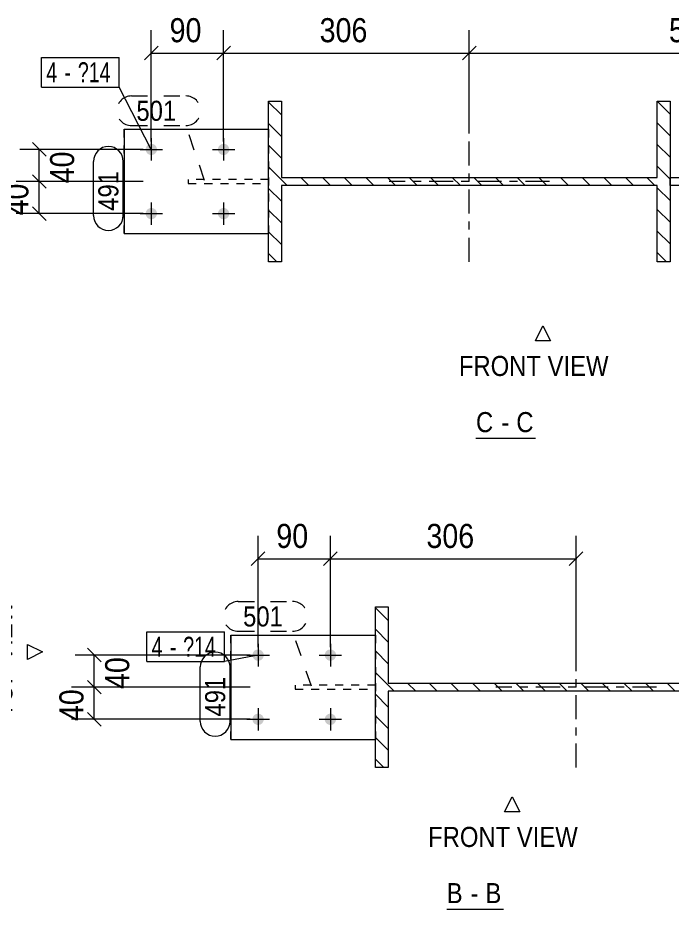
# Model space of a CAD drawing. Header units: millimetres. Extents: x 2 to 579, y 1 to 825.
# Drawn here: x 442.5 to 523.9, y 403.5 to 514.6 of the extents above; entities that cross this region are included whole.
import ezdxf

# ---------------------------------------------------------------- set-up
doc = ezdxf.new("R2010")
doc.units = ezdxf.units.MM
for name, pattern in [('XKITLINE00', [0]), ('XKITLINE01', [4, 1, -1, 1, -1]), ('XKITLINE02', [4, 2, -2]), ('XKITLINE03', [6, 3, -1, 1, -1])]:
    doc.linetypes.add(name, pattern=pattern)
for name, color, linetype, lineweight in [('Bolt', 3, 'Continuous', 0), ('BoltMark', 7, 'Continuous', 0), ('Dimensions', 7, 'Continuous', 0), ('OtherObjectType', 7, 'Continuous', 0), ('Part', 2, 'Continuous', 0), ('PartMark', 7, 'Continuous', 0)]:
    doc.layers.add(name, color=color, linetype=linetype, lineweight=lineweight)
doc.styles.add('ARIAL', font='ARIAL.TTF')
doc.styles.add('ARIAL_NARROW', font='ARIALN.TTF')

# ---------------------------------------------------------------- blocks, each defined once
blk = doc.blocks.new('*A1')
at = {"layer": 'Part', "color": 7, "linetype": 'XKITLINE00', "lineweight": 0}
for p, q in [((488.59, 439.5), (486.99, 441.1)), ((536.99, 439.59), (535.39, 441.19)), ((488.59, 436.81), (486.99, 438.41)), ((536.99, 436.9), (535.39, 438.5)), ((488.59, 434.11), (486.99, 435.71)), ((536.99, 434.21), (535.39, 435.81)), ((536.99, 431.51), (535.39, 433.11)), ((489.31, 430.69), (486.99, 433.02)), ((492.01, 430.69), (491.01, 431.69)), ((494.7, 430.69), (493.7, 431.69)), ((497.39, 430.69), (496.39, 431.69)), ((500.09, 430.69), (499.09, 431.69)), ((502.78, 430.69), (501.78, 431.69)), ((505.48, 430.69), (504.48, 431.69)), ((508.17, 430.69), (507.17, 431.69)), ((510.86, 430.69), (509.86, 431.69)), ((513.56, 430.69), (512.56, 431.69)), ((516.25, 430.69), (515.25, 431.69)), ((518.95, 430.69), (517.95, 431.69)), ((521.64, 430.69), (520.64, 431.69)), ((524.33, 430.69), (523.33, 431.69)), ((527.03, 430.69), (526.03, 431.69)), ((529.72, 430.69), (528.72, 431.69)), ((532.42, 430.69), (531.42, 431.69)), ((535.11, 430.69), (534.11, 431.69)), ((488.59, 428.72), (486.99, 430.32)), ((536.99, 428.82), (535.39, 430.42)), ((488.59, 426.03), (486.99, 427.63)), ((536.99, 426.12), (535.39, 427.72)), ((488.59, 423.34), (486.99, 424.94)), ((536.99, 423.43), (535.39, 425.03)), ((488.04, 421.19), (486.99, 422.24)), ((536.53, 421.19), (535.39, 422.34))]:
    blk.add_line(p, q, dxfattribs=at)
blk = doc.blocks.new('*A7')
at = {"layer": 'Part', "color": 7, "linetype": 'XKITLINE00', "lineweight": 0}
for p, q in [((523.69, 502.6), (522.09, 504.2)), ((475.29, 502.5), (473.69, 504.1)), ((475.29, 499.81), (473.69, 501.41)), ((523.69, 499.9), (522.09, 501.5)), ((475.29, 497.11), (473.69, 498.71)), ((523.69, 497.21), (522.09, 498.81)), ((476.02, 493.7), (473.69, 496.02)), ((523.69, 494.51), (522.09, 496.11)), ((478.71, 493.7), (477.71, 494.7)), ((481.4, 493.7), (480.4, 494.7)), ((484.1, 493.7), (483.1, 494.7)), ((486.79, 493.7), (485.79, 494.7)), ((489.49, 493.7), (488.49, 494.7)), ((492.18, 493.7), (491.18, 494.7)), ((494.87, 493.7), (493.87, 494.7)), ((497.57, 493.7), (496.57, 494.7)), ((500.26, 493.7), (499.26, 494.7)), ((502.96, 493.7), (501.96, 494.7)), ((505.65, 493.7), (504.65, 494.7)), ((508.34, 493.7), (507.34, 494.7)), ((511.04, 493.7), (510.04, 494.7)), ((513.73, 493.7), (512.73, 494.7)), ((516.43, 493.7), (515.43, 494.7)), ((519.12, 493.7), (518.12, 494.7)), ((521.81, 493.7), (520.81, 494.7)), ((475.29, 491.73), (473.69, 493.33)), ((523.69, 491.82), (522.09, 493.42)), ((475.29, 489.03), (473.69, 490.63)), ((523.69, 489.13), (522.09, 490.73)), ((475.29, 486.34), (473.69, 487.94)), ((523.69, 486.43), (522.09, 488.03)), ((523.23, 484.2), (522.09, 485.34)), ((474.74, 484.2), (473.69, 485.24))]:
    blk.add_line(p, q, dxfattribs=at)
blk = doc.blocks.new('*A87')
at = {"layer": 'Bolt'}
for points in [[(472.42, 435.89), (472.46, 435.89), (472.49, 435.89), (472.52, 435.88), (472.56, 435.87), (472.59, 435.86), (472.62, 435.85), (472.66, 435.84), (472.69, 435.83), (472.72, 435.81), (472.75, 435.79), (472.78, 435.78), (472.8, 435.76), (472.83, 435.73), (472.86, 435.71), (472.88, 435.69), (472.91, 435.66), (472.93, 435.64), (472.95, 435.61), (472.97, 435.58), (472.99, 435.55), (473, 435.52), (473.02, 435.49), (473.03, 435.46), (473.05, 435.43), (473.06, 435.4), (473.07, 435.36), (473.07, 435.33), (473.08, 435.3), (473.08, 435.26), (473.09, 435.23), (473.09, 435.19), (473.09, 435.16), (473.08, 435.12), (473.08, 435.09), (473.07, 435.06), (473.07, 435.02), (473.06, 434.99), (473.05, 434.96), (473.03, 434.93), (473.02, 434.89), (473, 434.86), (472.99, 434.83), (472.97, 434.8), (472.95, 434.78), (472.93, 434.75), (472.91, 434.72), (472.88, 434.7), (472.86, 434.67), (472.83, 434.65), (472.8, 434.63), (472.78, 434.61), (472.75, 434.59), (472.72, 434.58), (472.69, 434.56), (472.66, 434.55), (472.62, 434.53), (472.59, 434.52), (472.56, 434.51), (472.52, 434.51), (472.49, 434.5), (472.46, 434.5), (472.42, 434.49), (472.39, 434.49), (472.35, 434.49), (472.32, 434.5), (472.28, 434.5), (472.25, 434.51), (472.22, 434.51), (472.18, 434.52), (472.15, 434.53), (472.12, 434.55), (472.09, 434.56), (472.06, 434.58), (472.03, 434.59), (472, 434.61), (471.97, 434.63), (471.94, 434.65), (471.92, 434.67), (471.89, 434.7), (471.87, 434.72), (471.85, 434.75), (471.82, 434.78), (471.81, 434.8), (471.79, 434.83), (471.77, 434.86), (471.75, 434.89), (471.74, 434.93), (471.73, 434.96), (471.72, 434.99), (471.71, 435.02), (471.7, 435.06), (471.69, 435.09), (471.69, 435.12), (471.69, 435.16), (471.69, 435.19), (471.69, 435.23), (471.69, 435.26), (471.69, 435.3), (471.7, 435.33), (471.71, 435.36), (471.72, 435.4), (471.73, 435.43), (471.74, 435.46), (471.75, 435.49), (471.77, 435.52), (471.79, 435.55), (471.81, 435.58), (471.82, 435.61), (471.85, 435.64), (471.87, 435.66), (471.89, 435.69), (471.92, 435.71), (471.94, 435.73), (471.97, 435.76), (472, 435.78), (472.03, 435.79), (472.06, 435.81), (472.09, 435.83), (472.12, 435.84), (472.15, 435.85), (472.18, 435.86), (472.22, 435.87), (472.25, 435.88), (472.28, 435.89), (472.32, 435.89), (472.35, 435.89), (472.39, 435.89)], [(481.42, 435.89), (481.46, 435.89), (481.49, 435.89), (481.52, 435.88), (481.56, 435.87), (481.59, 435.86), (481.62, 435.85), (481.66, 435.84), (481.69, 435.83), (481.72, 435.81), (481.75, 435.79), (481.78, 435.78), (481.8, 435.76), (481.83, 435.73), (481.86, 435.71), (481.88, 435.69), (481.91, 435.66), (481.93, 435.64), (481.95, 435.61), (481.97, 435.58), (481.99, 435.55), (482, 435.52), (482.02, 435.49), (482.03, 435.46), (482.05, 435.43), (482.06, 435.4), (482.07, 435.36), (482.07, 435.33), (482.08, 435.3), (482.08, 435.26), (482.09, 435.23), (482.09, 435.19), (482.09, 435.16), (482.08, 435.12), (482.08, 435.09), (482.07, 435.06), (482.07, 435.02), (482.06, 434.99), (482.05, 434.96), (482.03, 434.93), (482.02, 434.89), (482, 434.86), (481.99, 434.83), (481.97, 434.8), (481.95, 434.78), (481.93, 434.75), (481.91, 434.72), (481.88, 434.7), (481.86, 434.67), (481.83, 434.65), (481.8, 434.63), (481.78, 434.61), (481.75, 434.59), (481.72, 434.58), (481.69, 434.56), (481.66, 434.55), (481.62, 434.53), (481.59, 434.52), (481.56, 434.51), (481.52, 434.51), (481.49, 434.5), (481.46, 434.5), (481.42, 434.49), (481.39, 434.49), (481.35, 434.49), (481.32, 434.5), (481.28, 434.5), (481.25, 434.51), (481.22, 434.51), (481.18, 434.52), (481.15, 434.53), (481.12, 434.55), (481.09, 434.56), (481.06, 434.58), (481.03, 434.59), (481, 434.61), (480.97, 434.63), (480.94, 434.65), (480.92, 434.67), (480.89, 434.7), (480.87, 434.72), (480.85, 434.75), (480.82, 434.78), (480.81, 434.8), (480.79, 434.83), (480.77, 434.86), (480.75, 434.89), (480.74, 434.93), (480.73, 434.96), (480.72, 434.99), (480.71, 435.02), (480.7, 435.06), (480.69, 435.09), (480.69, 435.12), (480.69, 435.16), (480.69, 435.19), (480.69, 435.23), (480.69, 435.26), (480.69, 435.3), (480.7, 435.33), (480.71, 435.36), (480.72, 435.4), (480.73, 435.43), (480.74, 435.46), (480.75, 435.49), (480.77, 435.52), (480.79, 435.55), (480.81, 435.58), (480.82, 435.61), (480.85, 435.64), (480.87, 435.66), (480.89, 435.69), (480.92, 435.71), (480.94, 435.73), (480.97, 435.76), (481, 435.78), (481.03, 435.79), (481.06, 435.81), (481.09, 435.83), (481.12, 435.84), (481.15, 435.85), (481.18, 435.86), (481.22, 435.87), (481.25, 435.88), (481.28, 435.89), (481.32, 435.89), (481.35, 435.89), (481.39, 435.89)], [(472.42, 427.89), (472.46, 427.89), (472.49, 427.89), (472.52, 427.88), (472.56, 427.87), (472.59, 427.86), (472.62, 427.85), (472.66, 427.84), (472.69, 427.83), (472.72, 427.81), (472.75, 427.79), (472.78, 427.78), (472.8, 427.76), (472.83, 427.73), (472.86, 427.71), (472.88, 427.69), (472.91, 427.66), (472.93, 427.64), (472.95, 427.61), (472.97, 427.58), (472.99, 427.55), (473, 427.52), (473.02, 427.49), (473.03, 427.46), (473.05, 427.43), (473.06, 427.4), (473.07, 427.36), (473.07, 427.33), (473.08, 427.3), (473.08, 427.26), (473.09, 427.23), (473.09, 427.19), (473.09, 427.16), (473.08, 427.12), (473.08, 427.09), (473.07, 427.06), (473.07, 427.02), (473.06, 426.99), (473.05, 426.96), (473.03, 426.93), (473.02, 426.89), (473, 426.86), (472.99, 426.83), (472.97, 426.8), (472.95, 426.78), (472.93, 426.75), (472.91, 426.72), (472.88, 426.7), (472.86, 426.67), (472.83, 426.65), (472.8, 426.63), (472.78, 426.61), (472.75, 426.59), (472.72, 426.58), (472.69, 426.56), (472.66, 426.55), (472.62, 426.53), (472.59, 426.52), (472.56, 426.51), (472.52, 426.51), (472.49, 426.5), (472.46, 426.5), (472.42, 426.49), (472.39, 426.49), (472.35, 426.49), (472.32, 426.5), (472.28, 426.5), (472.25, 426.51), (472.22, 426.51), (472.18, 426.52), (472.15, 426.53), (472.12, 426.55), (472.09, 426.56), (472.06, 426.58), (472.03, 426.59), (472, 426.61), (471.97, 426.63), (471.94, 426.65), (471.92, 426.67), (471.89, 426.7), (471.87, 426.72), (471.85, 426.75), (471.82, 426.78), (471.81, 426.8), (471.79, 426.83), (471.77, 426.86), (471.75, 426.89), (471.74, 426.93), (471.73, 426.96), (471.72, 426.99), (471.71, 427.02), (471.7, 427.06), (471.69, 427.09), (471.69, 427.12), (471.69, 427.16), (471.69, 427.19), (471.69, 427.23), (471.69, 427.26), (471.69, 427.3), (471.7, 427.33), (471.71, 427.36), (471.72, 427.4), (471.73, 427.43), (471.74, 427.46), (471.75, 427.49), (471.77, 427.52), (471.79, 427.55), (471.81, 427.58), (471.82, 427.61), (471.85, 427.64), (471.87, 427.66), (471.89, 427.69), (471.92, 427.71), (471.94, 427.73), (471.97, 427.76), (472, 427.78), (472.03, 427.79), (472.06, 427.81), (472.09, 427.83), (472.12, 427.84), (472.15, 427.85), (472.18, 427.86), (472.22, 427.87), (472.25, 427.88), (472.28, 427.89), (472.32, 427.89), (472.35, 427.89), (472.39, 427.89)], [(481.42, 427.89), (481.46, 427.89), (481.49, 427.89), (481.52, 427.88), (481.56, 427.87), (481.59, 427.86), (481.62, 427.85), (481.66, 427.84), (481.69, 427.83), (481.72, 427.81), (481.75, 427.79), (481.78, 427.78), (481.8, 427.76), (481.83, 427.73), (481.86, 427.71), (481.88, 427.69), (481.91, 427.66), (481.93, 427.64), (481.95, 427.61), (481.97, 427.58), (481.99, 427.55), (482, 427.52), (482.02, 427.49), (482.03, 427.46), (482.05, 427.43), (482.06, 427.4), (482.07, 427.36), (482.07, 427.33), (482.08, 427.3), (482.08, 427.26), (482.09, 427.23), (482.09, 427.19), (482.09, 427.16), (482.08, 427.12), (482.08, 427.09), (482.07, 427.06), (482.07, 427.02), (482.06, 426.99), (482.05, 426.96), (482.03, 426.93), (482.02, 426.89), (482, 426.86), (481.99, 426.83), (481.97, 426.8), (481.95, 426.78), (481.93, 426.75), (481.91, 426.72), (481.88, 426.7), (481.86, 426.67), (481.83, 426.65), (481.8, 426.63), (481.78, 426.61), (481.75, 426.59), (481.72, 426.58), (481.69, 426.56), (481.66, 426.55), (481.62, 426.53), (481.59, 426.52), (481.56, 426.51), (481.52, 426.51), (481.49, 426.5), (481.46, 426.5), (481.42, 426.49), (481.39, 426.49), (481.35, 426.49), (481.32, 426.5), (481.28, 426.5), (481.25, 426.51), (481.22, 426.51), (481.18, 426.52), (481.15, 426.53), (481.12, 426.55), (481.09, 426.56), (481.06, 426.58), (481.03, 426.59), (481, 426.61), (480.97, 426.63), (480.94, 426.65), (480.92, 426.67), (480.89, 426.7), (480.87, 426.72), (480.85, 426.75), (480.82, 426.78), (480.81, 426.8), (480.79, 426.83), (480.77, 426.86), (480.75, 426.89), (480.74, 426.93), (480.73, 426.96), (480.72, 426.99), (480.71, 427.02), (480.7, 427.06), (480.69, 427.09), (480.69, 427.12), (480.69, 427.16), (480.69, 427.19), (480.69, 427.23), (480.69, 427.26), (480.69, 427.3), (480.7, 427.33), (480.71, 427.36), (480.72, 427.4), (480.73, 427.43), (480.74, 427.46), (480.75, 427.49), (480.77, 427.52), (480.79, 427.55), (480.81, 427.58), (480.82, 427.61), (480.85, 427.64), (480.87, 427.66), (480.89, 427.69), (480.92, 427.71), (480.94, 427.73), (480.97, 427.76), (481, 427.78), (481.03, 427.79), (481.06, 427.81), (481.09, 427.83), (481.12, 427.84), (481.15, 427.85), (481.18, 427.86), (481.22, 427.87), (481.25, 427.88), (481.28, 427.89), (481.32, 427.89), (481.35, 427.89), (481.39, 427.89)]]:
    blk.add_hatch(color=3, dxfattribs=at).paths.add_polyline_path(points, flags=17)
at = {"layer": 'Bolt', "color": 3, "linetype": 'XKITLINE00', "lineweight": 0}
for p, q in [((472.39, 436.59), (472.39, 433.79)), ((481.39, 436.59), (481.39, 433.79)), ((470.99, 435.19), (473.79, 435.19)), ((479.99, 435.19), (482.79, 435.19)), ((472.39, 428.59), (472.39, 425.79)), ((481.39, 428.59), (481.39, 425.79)), ((470.99, 427.19), (473.79, 427.19)), ((479.99, 427.19), (482.79, 427.19))]:
    blk.add_line(p, q, dxfattribs=at)
blk = doc.blocks.new('*A88')
at = {"layer": 'Part', "color": 2, "linetype": 'XKITLINE00', "lineweight": 0}
for p, q in [((486.99, 421.19), (486.99, 441.19)), ((486.99, 441.19), (488.59, 441.19)), ((488.59, 441.19), (488.59, 431.69)), ((535.39, 441.19), (536.99, 441.19)), ((535.39, 431.69), (535.39, 441.19)), ((536.99, 441.19), (536.99, 421.19)), ((488.59, 431.69), (535.39, 431.69)), ((535.39, 430.69), (488.59, 430.69)), ((488.59, 430.69), (488.59, 421.19)), ((535.39, 421.19), (535.39, 430.69)), ((488.59, 421.19), (486.99, 421.19)), ((536.99, 421.19), (535.39, 421.19))]:
    blk.add_line(p, q, dxfattribs=at)
at = {"layer": 'Part', "color": 7, "linetype": 'XKITLINE03', "lineweight": 0}
for p, q in [((511.99, 421.19), (511.99, 441.19)), ((521.99, 431.19), (501.99, 431.19))]:
    blk.add_line(p, q, dxfattribs=at)
blk = doc.blocks.new('*A89')
at = {"layer": 'Part', "color": 7, "linetype": 'XKITLINE01', "lineweight": 0}
for p, q in [((476.99, 431.44), (476.99, 430.94)), ((486.99, 431.44), (476.99, 431.44)), ((476.99, 430.94), (486.99, 430.94)), ((486.99, 430.94), (486.99, 431.44))]:
    blk.add_line(p, q, dxfattribs=at)
blk = doc.blocks.new('*A90')
at = {"layer": 'Part', "color": 2, "linetype": 'XKITLINE00', "lineweight": 0}
for p, q in [((468.99, 437.69), (468.99, 424.69)), ((468.99, 437.69), (486.99, 437.69)), ((468.99, 424.69), (486.99, 424.69))]:
    blk.add_line(p, q, dxfattribs=at)
at = {"layer": 'Part', "color": 7, "linetype": 'XKITLINE01', "lineweight": 0}
for p, q in [((468.99, 424.69), (468.99, 437.69)), ((486.99, 424.69), (486.99, 437.69)), ((486.99, 437.69), (486.99, 424.69))]:
    blk.add_line(p, q, dxfattribs=at)
blk = doc.blocks.new('*A116')
at = {"layer": 'Bolt'}
for points in [[(459.13, 498.9), (459.16, 498.89), (459.19, 498.89), (459.23, 498.88), (459.26, 498.88), (459.29, 498.87), (459.33, 498.86), (459.36, 498.84), (459.39, 498.83), (459.42, 498.81), (459.45, 498.8), (459.48, 498.78), (459.51, 498.76), (459.53, 498.74), (459.56, 498.72), (459.59, 498.69), (459.61, 498.67), (459.63, 498.64), (459.65, 498.61), (459.67, 498.59), (459.69, 498.56), (459.71, 498.53), (459.72, 498.5), (459.74, 498.46), (459.75, 498.43), (459.76, 498.4), (459.77, 498.37), (459.78, 498.33), (459.78, 498.3), (459.79, 498.27), (459.79, 498.23), (459.79, 498.2), (459.79, 498.16), (459.79, 498.13), (459.78, 498.09), (459.78, 498.06), (459.77, 498.03), (459.76, 497.99), (459.75, 497.96), (459.74, 497.93), (459.72, 497.9), (459.71, 497.87), (459.69, 497.84), (459.67, 497.81), (459.65, 497.78), (459.63, 497.75), (459.61, 497.73), (459.59, 497.7), (459.56, 497.68), (459.53, 497.66), (459.51, 497.63), (459.48, 497.61), (459.45, 497.6), (459.42, 497.58), (459.39, 497.56), (459.36, 497.55), (459.33, 497.54), (459.29, 497.53), (459.26, 497.52), (459.23, 497.51), (459.19, 497.5), (459.16, 497.5), (459.13, 497.5), (459.09, 497.5), (459.06, 497.5), (459.02, 497.5), (458.99, 497.5), (458.95, 497.51), (458.92, 497.52), (458.89, 497.53), (458.85, 497.54), (458.82, 497.55), (458.79, 497.56), (458.76, 497.58), (458.73, 497.6), (458.7, 497.61), (458.67, 497.63), (458.65, 497.66), (458.62, 497.68), (458.6, 497.7), (458.57, 497.73), (458.55, 497.75), (458.53, 497.78), (458.51, 497.81), (458.49, 497.84), (458.47, 497.87), (458.46, 497.9), (458.44, 497.93), (458.43, 497.96), (458.42, 497.99), (458.41, 498.03), (458.4, 498.06), (458.4, 498.09), (458.39, 498.13), (458.39, 498.16), (458.39, 498.2), (458.39, 498.23), (458.39, 498.27), (458.4, 498.3), (458.4, 498.33), (458.41, 498.37), (458.42, 498.4), (458.43, 498.43), (458.44, 498.46), (458.46, 498.5), (458.47, 498.53), (458.49, 498.56), (458.51, 498.59), (458.53, 498.61), (458.55, 498.64), (458.57, 498.67), (458.6, 498.69), (458.62, 498.72), (458.65, 498.74), (458.67, 498.76), (458.7, 498.78), (458.73, 498.8), (458.76, 498.81), (458.79, 498.83), (458.82, 498.84), (458.85, 498.86), (458.89, 498.87), (458.92, 498.88), (458.95, 498.88), (458.99, 498.89), (459.02, 498.89), (459.06, 498.9), (459.09, 498.9)], [(468.13, 498.9), (468.16, 498.89), (468.19, 498.89), (468.23, 498.88), (468.26, 498.88), (468.29, 498.87), (468.33, 498.86), (468.36, 498.84), (468.39, 498.83), (468.42, 498.81), (468.45, 498.8), (468.48, 498.78), (468.51, 498.76), (468.53, 498.74), (468.56, 498.72), (468.59, 498.69), (468.61, 498.67), (468.63, 498.64), (468.65, 498.61), (468.67, 498.59), (468.69, 498.56), (468.71, 498.53), (468.72, 498.5), (468.74, 498.46), (468.75, 498.43), (468.76, 498.4), (468.77, 498.37), (468.78, 498.33), (468.78, 498.3), (468.79, 498.27), (468.79, 498.23), (468.79, 498.2), (468.79, 498.16), (468.79, 498.13), (468.78, 498.09), (468.78, 498.06), (468.77, 498.03), (468.76, 497.99), (468.75, 497.96), (468.74, 497.93), (468.72, 497.9), (468.71, 497.87), (468.69, 497.84), (468.67, 497.81), (468.65, 497.78), (468.63, 497.75), (468.61, 497.73), (468.59, 497.7), (468.56, 497.68), (468.53, 497.66), (468.51, 497.63), (468.48, 497.61), (468.45, 497.6), (468.42, 497.58), (468.39, 497.56), (468.36, 497.55), (468.33, 497.54), (468.29, 497.53), (468.26, 497.52), (468.23, 497.51), (468.19, 497.5), (468.16, 497.5), (468.13, 497.5), (468.09, 497.5), (468.06, 497.5), (468.02, 497.5), (467.99, 497.5), (467.95, 497.51), (467.92, 497.52), (467.89, 497.53), (467.85, 497.54), (467.82, 497.55), (467.79, 497.56), (467.76, 497.58), (467.73, 497.6), (467.7, 497.61), (467.67, 497.63), (467.65, 497.66), (467.62, 497.68), (467.6, 497.7), (467.57, 497.73), (467.55, 497.75), (467.53, 497.78), (467.51, 497.81), (467.49, 497.84), (467.47, 497.87), (467.46, 497.9), (467.44, 497.93), (467.43, 497.96), (467.42, 497.99), (467.41, 498.03), (467.4, 498.06), (467.4, 498.09), (467.39, 498.13), (467.39, 498.16), (467.39, 498.2), (467.39, 498.23), (467.39, 498.27), (467.4, 498.3), (467.4, 498.33), (467.41, 498.37), (467.42, 498.4), (467.43, 498.43), (467.44, 498.46), (467.46, 498.5), (467.47, 498.53), (467.49, 498.56), (467.51, 498.59), (467.53, 498.61), (467.55, 498.64), (467.57, 498.67), (467.6, 498.69), (467.62, 498.72), (467.65, 498.74), (467.67, 498.76), (467.7, 498.78), (467.73, 498.8), (467.76, 498.81), (467.79, 498.83), (467.82, 498.84), (467.85, 498.86), (467.89, 498.87), (467.92, 498.88), (467.95, 498.88), (467.99, 498.89), (468.02, 498.89), (468.06, 498.9), (468.09, 498.9)], [(459.13, 490.9), (459.16, 490.89), (459.19, 490.89), (459.23, 490.88), (459.26, 490.88), (459.29, 490.87), (459.33, 490.86), (459.36, 490.84), (459.39, 490.83), (459.42, 490.81), (459.45, 490.8), (459.48, 490.78), (459.51, 490.76), (459.53, 490.74), (459.56, 490.72), (459.59, 490.69), (459.61, 490.67), (459.63, 490.64), (459.65, 490.61), (459.67, 490.59), (459.69, 490.56), (459.71, 490.53), (459.72, 490.5), (459.74, 490.46), (459.75, 490.43), (459.76, 490.4), (459.77, 490.37), (459.78, 490.33), (459.78, 490.3), (459.79, 490.27), (459.79, 490.23), (459.79, 490.2), (459.79, 490.16), (459.79, 490.13), (459.78, 490.09), (459.78, 490.06), (459.77, 490.03), (459.76, 489.99), (459.75, 489.96), (459.74, 489.93), (459.72, 489.9), (459.71, 489.87), (459.69, 489.84), (459.67, 489.81), (459.65, 489.78), (459.63, 489.75), (459.61, 489.73), (459.59, 489.7), (459.56, 489.68), (459.53, 489.66), (459.51, 489.63), (459.48, 489.61), (459.45, 489.6), (459.42, 489.58), (459.39, 489.56), (459.36, 489.55), (459.33, 489.54), (459.29, 489.53), (459.26, 489.52), (459.23, 489.51), (459.19, 489.5), (459.16, 489.5), (459.13, 489.5), (459.09, 489.5), (459.06, 489.5), (459.02, 489.5), (458.99, 489.5), (458.95, 489.51), (458.92, 489.52), (458.89, 489.53), (458.85, 489.54), (458.82, 489.55), (458.79, 489.56), (458.76, 489.58), (458.73, 489.6), (458.7, 489.61), (458.67, 489.63), (458.65, 489.66), (458.62, 489.68), (458.6, 489.7), (458.57, 489.73), (458.55, 489.75), (458.53, 489.78), (458.51, 489.81), (458.49, 489.84), (458.47, 489.87), (458.46, 489.9), (458.44, 489.93), (458.43, 489.96), (458.42, 489.99), (458.41, 490.03), (458.4, 490.06), (458.4, 490.09), (458.39, 490.13), (458.39, 490.16), (458.39, 490.2), (458.39, 490.23), (458.39, 490.27), (458.4, 490.3), (458.4, 490.33), (458.41, 490.37), (458.42, 490.4), (458.43, 490.43), (458.44, 490.46), (458.46, 490.5), (458.47, 490.53), (458.49, 490.56), (458.51, 490.59), (458.53, 490.61), (458.55, 490.64), (458.57, 490.67), (458.6, 490.69), (458.62, 490.72), (458.65, 490.74), (458.67, 490.76), (458.7, 490.78), (458.73, 490.8), (458.76, 490.81), (458.79, 490.83), (458.82, 490.84), (458.85, 490.86), (458.89, 490.87), (458.92, 490.88), (458.95, 490.88), (458.99, 490.89), (459.02, 490.89), (459.06, 490.9), (459.09, 490.9)], [(468.13, 490.9), (468.16, 490.89), (468.19, 490.89), (468.23, 490.88), (468.26, 490.88), (468.29, 490.87), (468.33, 490.86), (468.36, 490.84), (468.39, 490.83), (468.42, 490.81), (468.45, 490.8), (468.48, 490.78), (468.51, 490.76), (468.53, 490.74), (468.56, 490.72), (468.59, 490.69), (468.61, 490.67), (468.63, 490.64), (468.65, 490.61), (468.67, 490.59), (468.69, 490.56), (468.71, 490.53), (468.72, 490.5), (468.74, 490.46), (468.75, 490.43), (468.76, 490.4), (468.77, 490.37), (468.78, 490.33), (468.78, 490.3), (468.79, 490.27), (468.79, 490.23), (468.79, 490.2), (468.79, 490.16), (468.79, 490.13), (468.78, 490.09), (468.78, 490.06), (468.77, 490.03), (468.76, 489.99), (468.75, 489.96), (468.74, 489.93), (468.72, 489.9), (468.71, 489.87), (468.69, 489.84), (468.67, 489.81), (468.65, 489.78), (468.63, 489.75), (468.61, 489.73), (468.59, 489.7), (468.56, 489.68), (468.53, 489.66), (468.51, 489.63), (468.48, 489.61), (468.45, 489.6), (468.42, 489.58), (468.39, 489.56), (468.36, 489.55), (468.33, 489.54), (468.29, 489.53), (468.26, 489.52), (468.23, 489.51), (468.19, 489.5), (468.16, 489.5), (468.13, 489.5), (468.09, 489.5), (468.06, 489.5), (468.02, 489.5), (467.99, 489.5), (467.95, 489.51), (467.92, 489.52), (467.89, 489.53), (467.85, 489.54), (467.82, 489.55), (467.79, 489.56), (467.76, 489.58), (467.73, 489.6), (467.7, 489.61), (467.67, 489.63), (467.65, 489.66), (467.62, 489.68), (467.6, 489.7), (467.57, 489.73), (467.55, 489.75), (467.53, 489.78), (467.51, 489.81), (467.49, 489.84), (467.47, 489.87), (467.46, 489.9), (467.44, 489.93), (467.43, 489.96), (467.42, 489.99), (467.41, 490.03), (467.4, 490.06), (467.4, 490.09), (467.39, 490.13), (467.39, 490.16), (467.39, 490.2), (467.39, 490.23), (467.39, 490.27), (467.4, 490.3), (467.4, 490.33), (467.41, 490.37), (467.42, 490.4), (467.43, 490.43), (467.44, 490.46), (467.46, 490.5), (467.47, 490.53), (467.49, 490.56), (467.51, 490.59), (467.53, 490.61), (467.55, 490.64), (467.57, 490.67), (467.6, 490.69), (467.62, 490.72), (467.65, 490.74), (467.67, 490.76), (467.7, 490.78), (467.73, 490.8), (467.76, 490.81), (467.79, 490.83), (467.82, 490.84), (467.85, 490.86), (467.89, 490.87), (467.92, 490.88), (467.95, 490.88), (467.99, 490.89), (468.02, 490.89), (468.06, 490.9), (468.09, 490.9)]]:
    blk.add_hatch(color=3, dxfattribs=at).paths.add_polyline_path(points, flags=17)
at = {"layer": 'Bolt', "color": 3, "linetype": 'XKITLINE00', "lineweight": 0}
for p, q in [((459.09, 499.6), (459.09, 496.8)), ((468.09, 499.6), (468.09, 496.8)), ((457.69, 498.2), (460.49, 498.2)), ((466.69, 498.2), (469.49, 498.2)), ((459.09, 491.6), (459.09, 488.8)), ((468.09, 491.6), (468.09, 488.8)), ((457.69, 490.2), (460.49, 490.2)), ((466.69, 490.2), (469.49, 490.2))]:
    blk.add_line(p, q, dxfattribs=at)
blk = doc.blocks.new('*A117')
at = {"layer": 'Part', "color": 2, "linetype": 'XKITLINE00', "lineweight": 0}
for p, q in [((473.69, 484.2), (473.69, 504.2)), ((473.69, 504.2), (475.29, 504.2)), ((475.29, 504.2), (475.29, 494.7)), ((522.09, 504.2), (523.69, 504.2)), ((522.09, 494.7), (522.09, 504.2)), ((523.69, 504.2), (523.69, 484.2)), ((475.29, 494.7), (522.09, 494.7)), ((522.09, 493.7), (475.29, 493.7)), ((475.29, 493.7), (475.29, 484.2)), ((522.09, 484.2), (522.09, 493.7)), ((475.29, 484.2), (473.69, 484.2)), ((523.69, 484.2), (522.09, 484.2))]:
    blk.add_line(p, q, dxfattribs=at)
at = {"layer": 'Part', "color": 7, "linetype": 'XKITLINE03', "lineweight": 0}
for p, q in [((498.69, 484.2), (498.69, 504.2)), ((508.69, 494.2), (488.69, 494.2))]:
    blk.add_line(p, q, dxfattribs=at)
blk = doc.blocks.new('*A120')
at = {"layer": 'Part', "color": 2, "linetype": 'XKITLINE00', "lineweight": 0}
for p, q in [((455.69, 500.7), (455.69, 487.7)), ((455.69, 500.7), (473.69, 500.7)), ((455.69, 487.7), (473.69, 487.7))]:
    blk.add_line(p, q, dxfattribs=at)
at = {"layer": 'Part', "color": 7, "linetype": 'XKITLINE01', "lineweight": 0}
for p, q in [((455.69, 487.7), (455.69, 500.7)), ((473.69, 487.7), (473.69, 500.7)), ((473.69, 500.7), (473.69, 487.7))]:
    blk.add_line(p, q, dxfattribs=at)
blk = doc.blocks.new('*A121')
at = {"layer": 'Part', "color": 7, "linetype": 'XKITLINE01', "lineweight": 0}
for p, q in [((463.69, 494.45), (463.69, 493.95)), ((473.69, 494.45), (463.69, 494.45)), ((473.69, 493.95), (473.69, 494.45)), ((463.69, 493.95), (473.69, 493.95))]:
    blk.add_line(p, q, dxfattribs=at)
blk = doc.blocks.new('*A122')
at = {"layer": 'Part', "color": 2, "linetype": 'XKITLINE00', "lineweight": 0}
for p, q in [((559.39, 504.2), (562.11, 504.2)), ((560.5, 494.7), (560.5, 504.2)), ((562.11, 504.2), (562.11, 484.2)), ((523.69, 493.7), (523.69, 494.7)), ((523.69, 494.7), (523.69, 494.7)), ((523.69, 494.7), (560.5, 494.7)), ((560.5, 493.7), (523.69, 493.7)), ((560.5, 484.2), (560.5, 493.7)), ((562.11, 484.2), (559.39, 484.2))]:
    blk.add_line(p, q, dxfattribs=at)
at = {"layer": 'Part', "color": 7, "linetype": 'XKITLINE03', "lineweight": 0}
blk.add_line((536.96, 494.2), (535.84, 494.2), dxfattribs=at)
blk = doc.blocks.new('*A250')
at = {"layer": 'Dimensions', "color": 7, "linetype": 'XKITLINE00', "lineweight": 0}
for p, q in [((472.39, 436.19), (472.39, 450.04)), ((481.39, 436.19), (481.39, 450.04)), ((473.24, 448.04), (471.54, 446.35)), ((482.24, 448.04), (480.54, 446.35)), ((472.39, 447.19), (481.39, 447.19))]:
    blk.add_line(p, q, dxfattribs=at)
at = {"layer": 'Dimensions', "color": 3}
for p in [(472.39, 447.19), (481.39, 447.19)]:
    blk.add_point(p, dxfattribs=at)
at = {"layer": 'Dimensions', "color": 3, "style": 'ARIAL', "width": 0.85}
blk.add_text('90', height=3, dxfattribs=at).set_placement((474.66, 448.54))
blk = doc.blocks.new('*A251')
at = {"layer": 'Dimensions', "color": 7, "linetype": 'XKITLINE00', "lineweight": 0}
for p, q in [((481.39, 436.19), (481.39, 450.04)), ((511.99, 436.19), (511.99, 450.04)), ((482.24, 448.04), (480.54, 446.35)), ((512.84, 448.04), (511.14, 446.35)), ((481.39, 447.19), (511.99, 447.19))]:
    blk.add_line(p, q, dxfattribs=at)
at = {"layer": 'Dimensions', "color": 3}
for p in [(481.39, 447.19), (511.99, 447.19)]:
    blk.add_point(p, dxfattribs=at)
at = {"layer": 'Dimensions', "color": 3, "style": 'ARIAL', "width": 0.85}
blk.add_text('306', height=3, dxfattribs=at).set_placement((493.35, 448.54))
blk = doc.blocks.new('*A252')
at = {"layer": 'Dimensions', "color": 7, "linetype": 'XKITLINE00', "lineweight": 0}
for p, q in [((451.14, 432.04), (452.84, 430.35)), ((471.39, 431.19), (449.14, 431.19)), ((451.99, 427.19), (451.99, 431.19)), ((451.14, 428.04), (452.84, 426.35)), ((471.39, 427.19), (449.14, 427.19))]:
    blk.add_line(p, q, dxfattribs=at)
at = {"layer": 'Dimensions', "color": 3}
for p in [(451.99, 431.19), (451.99, 427.19)]:
    blk.add_point(p, dxfattribs=at)
at = {"layer": 'Dimensions', "color": 3, "style": 'ARIAL', "width": 0.85}
blk.add_text('40', height=3, rotation=90.0002, dxfattribs=at).set_placement((450.64, 426.97))
blk = doc.blocks.new('*A253')
at = {"layer": 'Dimensions', "color": 7, "linetype": 'XKITLINE00', "lineweight": 0}
for p, q in [((451.14, 436.04), (452.84, 434.35)), ((471.39, 435.19), (449.59, 435.19)), ((451.99, 431.19), (451.99, 435.19)), ((451.14, 432.04), (452.84, 430.35)), ((471.39, 431.19), (449.59, 431.19))]:
    blk.add_line(p, q, dxfattribs=at)
at = {"layer": 'Dimensions', "color": 3}
for p in [(451.99, 435.19), (451.99, 431.19)]:
    blk.add_point(p, dxfattribs=at)
at = {"layer": 'Dimensions', "color": 3, "style": 'ARIAL', "width": 0.85}
blk.add_text('40', height=3, rotation=90.0002, dxfattribs=at).set_placement((456.34, 430.97))
blk = doc.blocks.new('*A254')
at = {"layer": 'BoltMark', "color": 7, "linetype": 'XKITLINE00', "lineweight": 0}
for p, q in [((458.53, 438.08), (468.22, 438.08)), ((458.53, 434.38), (458.53, 438.08)), ((468.22, 434.38), (468.22, 438.08)), ((458.53, 434.38), (468.22, 434.38)), ((472.39, 435.19), (468.22, 434.38))]:
    blk.add_line(p, q, dxfattribs=at)
at = {"layer": 'BoltMark', "color": 3, "style": 'ARIAL_NARROW', "width": 0.85}
for s, p in [('4', (459.13, 434.98)), ('?14', (463.06, 434.98)), ('-', (461.4, 434.98))]:
    blk.add_text(s, height=2.5, dxfattribs=at).set_placement(p)
blk = doc.blocks.new('*A256')
at = {"layer": 'PartMark', "color": 7, "linetype": 'XKITLINE00', "lineweight": 0}
for p, q in [((465.19, 426.94), (465.19, 433.71)), ((468.89, 426.94), (468.89, 433.71))]:
    blk.add_line(p, q, dxfattribs=at)
for centre, start, end in [((467.04, 433.71), 0, 180), ((467.04, 426.94), 180, 0)]:
    blk.add_arc(centre, 1.85, start, end, dxfattribs=at)
at = {"layer": 'PartMark', "color": 3, "style": 'ARIAL', "width": 0.85}
blk.add_text('491', height=2.5, rotation=90.0002, dxfattribs=at).set_placement((468.29, 427.54))
blk = doc.blocks.new('*A257')
at = {"layer": 'PartMark', "color": 7, "linetype": 'XKITLINE02', "lineweight": 0}
for p, q in [((469.92, 441.86), (476.69, 441.86)), ((469.92, 438.16), (476.69, 438.16)), ((479.02, 431.31), (476.69, 438.16))]:
    blk.add_line(p, q, dxfattribs=at)
for centre, start, end in [((469.92, 440.01), 90, 270), ((476.69, 440.01), 270, 90)]:
    blk.add_arc(centre, 1.85, start, end, dxfattribs=at)
at = {"layer": 'PartMark', "color": 3, "style": 'ARIAL', "width": 0.85}
blk.add_text('501', height=2.5, dxfattribs=at).set_placement((470.52, 438.76))
blk = doc.blocks.new('*A258')
at = {"layer": 'OtherObjectType', "color": 7, "linetype": 'XKITLINE00', "lineweight": 0}
for p, q in [((443.66, 434.65), (443.66, 436.53)), ((443.66, 436.53), (445.54, 435.59)), ((445.54, 435.59), (443.66, 434.65)), ((445.54, 435.59), (445.54, 435.59)), ((503.09, 415.66), (504.02, 417.54)), ((504.02, 417.54), (504.96, 415.66)), ((504.02, 417.54), (504.02, 417.54)), ((504.96, 415.66), (503.09, 415.66)), ((495.87, 403.54), (502.93, 403.54))]:
    blk.add_line(p, q, dxfattribs=at)
at = {"layer": 'OtherObjectType', "color": 7, "style": 'ARIAL', "width": 0.85}
blk.add_text('TOP VIEW', height=2.5, rotation=90, dxfattribs=at).set_placement((441.79, 427.44))
for s, p in [('FRONT VIEW', (493.56, 411.29)), ('B', (495.87, 404.29)), ('B', (500.7, 404.29)), ('-', (498.84, 404.29))]:
    blk.add_text(s, height=2.5, dxfattribs=at).set_placement(p)
blk = doc.blocks.new('*A296')
at = {"layer": 'Dimensions', "color": 7, "linetype": 'XKITLINE00', "lineweight": 0}
for p, q in [((459.09, 499.2), (459.09, 513.05)), ((468.09, 499.2), (468.09, 513.05)), ((459.94, 511.04), (458.24, 509.35)), ((468.94, 511.04), (467.24, 509.35)), ((459.09, 510.2), (468.09, 510.2))]:
    blk.add_line(p, q, dxfattribs=at)
at = {"layer": 'Dimensions', "color": 3}
for p in [(459.09, 510.2), (468.09, 510.2)]:
    blk.add_point(p, dxfattribs=at)
at = {"layer": 'Dimensions', "color": 3, "style": 'ARIAL', "width": 0.85}
blk.add_text('90', height=3, dxfattribs=at).set_placement((461.37, 511.55))
blk = doc.blocks.new('*A297')
at = {"layer": 'Dimensions', "color": 7, "linetype": 'XKITLINE00', "lineweight": 0}
for p, q in [((468.09, 499.2), (468.09, 513.05)), ((498.69, 500.4), (498.69, 513.05)), ((468.94, 511.04), (467.24, 509.35)), ((499.54, 511.04), (497.84, 509.35)), ((468.09, 510.2), (498.69, 510.2))]:
    blk.add_line(p, q, dxfattribs=at)
at = {"layer": 'Dimensions', "color": 3}
for p in [(468.09, 510.2), (498.69, 510.2)]:
    blk.add_point(p, dxfattribs=at)
at = {"layer": 'Dimensions', "color": 3, "style": 'ARIAL', "width": 0.85}
blk.add_text('306', height=3, dxfattribs=at).set_placement((480.05, 511.55))
blk = doc.blocks.new('*A298')
at = {"layer": 'Dimensions', "color": 7, "linetype": 'XKITLINE00', "lineweight": 0}
for p, q in [((498.69, 500.4), (498.69, 513.05)), ((555.09, 490), (555.09, 513.05)), ((499.54, 511.04), (497.84, 509.35)), ((555.94, 511.04), (554.24, 509.35)), ((498.69, 510.2), (555.09, 510.2))]:
    blk.add_line(p, q, dxfattribs=at)
at = {"layer": 'Dimensions', "color": 3}
for p in [(498.69, 510.2), (555.09, 510.2)]:
    blk.add_point(p, dxfattribs=at)
at = {"layer": 'Dimensions', "color": 3, "style": 'ARIAL', "width": 0.85}
blk.add_text('564', height=3, dxfattribs=at).set_placement((523.55, 511.55))
blk = doc.blocks.new('*A301')
at = {"layer": 'Dimensions', "color": 7, "linetype": 'XKITLINE00', "lineweight": 0}
for p, q in [((458.09, 494.2), (442.28, 494.2)), ((444.28, 495.04), (445.98, 493.35)), ((445.13, 490.2), (445.13, 494.2)), ((444.28, 491.04), (445.98, 489.35)), ((458.09, 490.2), (442.28, 490.2))]:
    blk.add_line(p, q, dxfattribs=at)
at = {"layer": 'Dimensions', "color": 3}
for p in [(445.13, 494.2), (445.13, 490.2)]:
    blk.add_point(p, dxfattribs=at)
at = {"layer": 'Dimensions', "color": 3, "style": 'ARIAL', "width": 0.85}
blk.add_text('40', height=3, rotation=90.0002, dxfattribs=at).set_placement((443.78, 489.97))
blk = doc.blocks.new('*A302')
at = {"layer": 'Dimensions', "color": 7, "linetype": 'XKITLINE00', "lineweight": 0}
for p, q in [((444.28, 499.04), (445.98, 497.35)), ((458.09, 498.2), (442.73, 498.2)), ((445.13, 494.2), (445.13, 498.2)), ((458.09, 494.2), (442.73, 494.2)), ((444.28, 495.04), (445.98, 493.35))]:
    blk.add_line(p, q, dxfattribs=at)
at = {"layer": 'Dimensions', "color": 3}
for p in [(445.13, 498.2), (445.13, 494.2)]:
    blk.add_point(p, dxfattribs=at)
at = {"layer": 'Dimensions', "color": 3, "style": 'ARIAL', "width": 0.85}
blk.add_text('40', height=3, rotation=90.0002, dxfattribs=at).set_placement((449.48, 493.97))
blk = doc.blocks.new('*A303')
at = {"layer": 'BoltMark', "color": 7, "linetype": 'XKITLINE00', "lineweight": 0}
for p, q in [((445.41, 509.66), (455.1, 509.66)), ((445.41, 505.96), (445.41, 509.66)), ((455.1, 505.96), (455.1, 509.66)), ((445.41, 505.96), (455.1, 505.96)), ((459.09, 498.2), (455.1, 505.96))]:
    blk.add_line(p, q, dxfattribs=at)
at = {"layer": 'BoltMark', "color": 3, "style": 'ARIAL_NARROW', "width": 0.85}
for s, p in [('4', (446.01, 506.56)), ('?14', (449.94, 506.56)), ('-', (448.28, 506.56))]:
    blk.add_text(s, height=2.5, dxfattribs=at).set_placement(p)
blk = doc.blocks.new('*A306')
at = {"layer": 'PartMark', "color": 7, "linetype": 'XKITLINE02', "lineweight": 0}
for p, q in [((456.63, 504.86), (463.39, 504.86)), ((456.63, 501.16), (463.39, 501.16)), ((465.72, 494.32), (463.39, 501.16))]:
    blk.add_line(p, q, dxfattribs=at)
for centre, start, end in [((456.63, 503.01), 90, 270), ((463.39, 503.01), 270, 90)]:
    blk.add_arc(centre, 1.85, start, end, dxfattribs=at)
at = {"layer": 'PartMark', "color": 3, "style": 'ARIAL', "width": 0.85}
blk.add_text('501', height=2.5, dxfattribs=at).set_placement((457.23, 501.76))
blk = doc.blocks.new('*A307')
at = {"layer": 'PartMark', "color": 7, "linetype": 'XKITLINE00', "lineweight": 0}
for p, q in [((451.89, 489.95), (451.89, 496.71)), ((455.59, 489.95), (455.59, 496.71))]:
    blk.add_line(p, q, dxfattribs=at)
for centre, start, end in [((453.74, 496.71), 0, 180), ((453.74, 489.95), 180, 0)]:
    blk.add_arc(centre, 1.85, start, end, dxfattribs=at)
at = {"layer": 'PartMark', "color": 3, "style": 'ARIAL', "width": 0.85}
blk.add_text('491', height=2.5, rotation=90.0002, dxfattribs=at).set_placement((454.99, 490.55))
blk = doc.blocks.new('*A310')
at = {"layer": 'OtherObjectType', "color": 7, "linetype": 'XKITLINE00', "lineweight": 0}
for p, q in [((436.81, 495.5), (436.81, 497.37)), ((436.81, 497.37), (438.68, 496.43)), ((438.68, 496.43), (436.81, 495.5)), ((438.68, 496.43), (438.68, 496.43)), ((506.92, 474.34), (507.86, 476.22)), ((507.86, 476.22), (508.79, 474.34)), ((507.86, 476.22), (507.86, 476.22)), ((508.79, 474.34), (506.92, 474.34)), ((499.52, 462.22), (506.94, 462.22))]:
    blk.add_line(p, q, dxfattribs=at)
at = {"layer": 'OtherObjectType', "color": 7, "style": 'ARIAL', "width": 0.85}
blk.add_text('TOP VIEW', height=2.5, rotation=90, dxfattribs=at).set_placement((434.93, 488.28))
for s, p in [('FRONT VIEW', (497.39, 469.97)), ('C', (499.52, 462.97)), ('C', (504.54, 462.97)), ('-', (502.68, 462.97))]:
    blk.add_text(s, height=2.5, dxfattribs=at).set_placement(p)

msp = doc.modelspace()

# ---------------------------------------------------------------- block references
at = {"lineweight": 0}
for name in ['*A296', '*A297', '*A298', '*A303', '*A306', '*A7', '*A117', '*A122', '*A120', '*A302', '*A116', '*A307', '*A301', '*A121', '*A250', '*A251', '*A257', '*A1', '*A88', '*A254', '*A90', '*A87', '*A253', '*A256', '*A252', '*A89']:
    msp.add_blockref(name, (0, 0), dxfattribs=at)
at = {"layer": 'OtherObjectType', "lineweight": 0}
for name in ['*A310', '*A258']:
    msp.add_blockref(name, (0, 0), dxfattribs=at)

doc.saveas('drawing.dxf')
